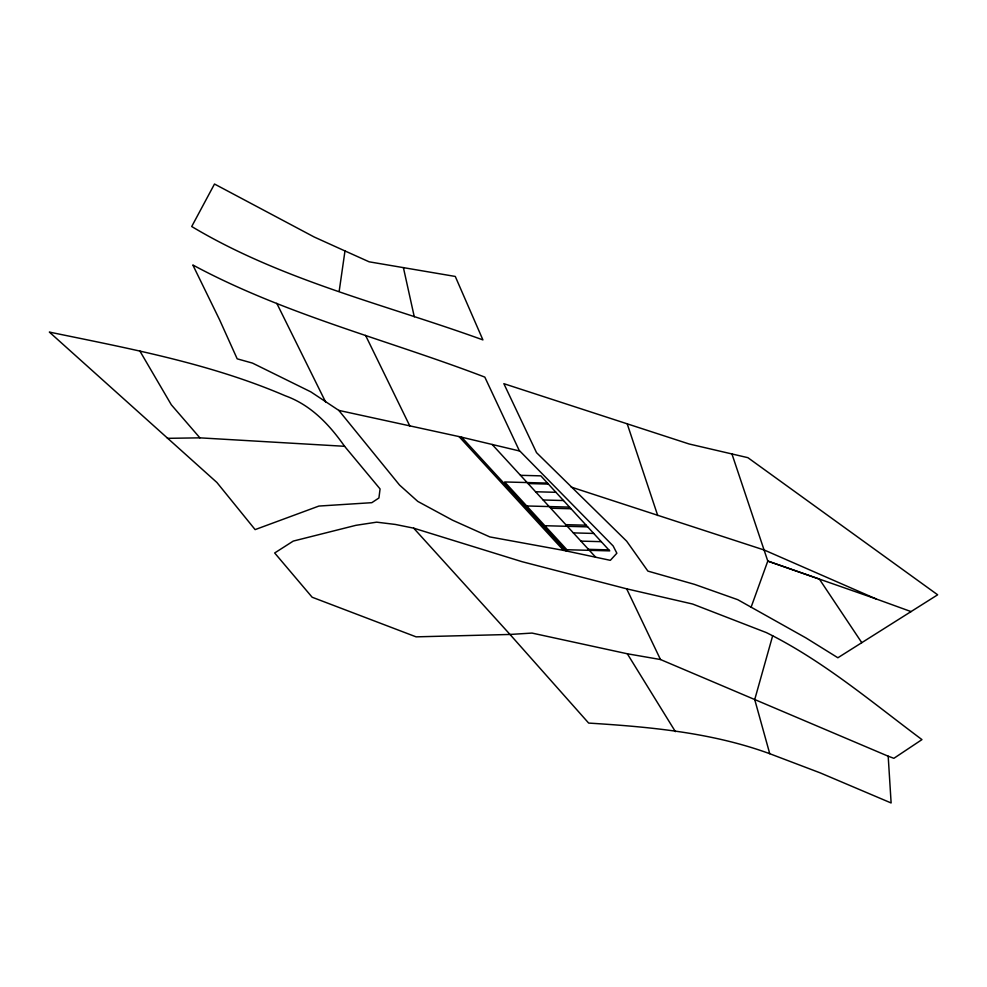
<?xml version="1.0" encoding="UTF-8"?>
<svg xmlns="http://www.w3.org/2000/svg" width="987" height="987" viewBox="0 0 987 987"><rect width="100%" height="100%" fill="white"/><g stroke="black" fill="none" stroke-linecap="round" stroke-linejoin="round"><path stroke-width="1.48" d="M339.183 291.251L344.981 250.945L314.187 237.003L214.5 184.026L191.712 226.516C281.801 280.444 385.029 304.44 482.902 339.898L455.278 276.446L369.138 261.814L344.981 250.945M772.673 635.727L754.722 699.573L769.749 753.71L820.259 772.895L891.125 802.974L888.189 756.202L660.476 659.526L627.325 653.776L532.005 633.074L510.008 634.456L416.082 636.849L312.151 597.234L274.67 552.979L293.262 541.086L355.863 525.331L376.664 522.16L395.405 524.455L413.689 528.168L522.012 561.677L626.659 588.832L692.578 604.019L766.368 632.605C823.072 660.673 871.558 701.979 921.957 739.608L893.877 758.312L888.189 756.202M751.045 607.375L767.787 561.072L731.947 453.958L689.136 443.99L503.851 383.672L536.533 452.651L626.683 541.197L647.891 571.103L694.589 584.39L737.758 599.689L805.997 637.947L837.877 657.761L937.65 594.803L747.887 457.672L731.947 453.958M167.395 438.339L199.892 437.846L344.574 446.297L380.069 488.935L378.922 497.991L371.815 502.679L318.9 506.06L255.127 529.612L216.893 482.47L49.35 332.076C129.149 348.559 209.997 363.413 285.243 395.775C310.893 404.978 329.3 424.509 344.574 446.297M520.482 475.315L540.839 475.857L609.719 550.869L566.896 549.734L504.678 481.964L547.489 483.099M528.033 483.544L548.39 484.086M535.583 491.76L555.94 492.303M543.134 499.99L563.491 500.532M526.725 505.973L569.536 507.108M550.697 508.219L571.054 508.761M565.798 524.665L586.155 525.207M544.849 525.713L587.66 526.861M573.348 532.894L593.705 533.436M580.899 541.123L601.256 541.666M588.462 549.34L608.806 549.882M769.749 753.71C711.874 732.514 649.73 726.901 588.647 723.076L510.008 634.456L413.689 528.168M338.825 410.407L459.041 436.587L519.865 451.059L613.149 545.959L616.863 553.213L610.336 560.332L563.54 550.388L489.811 536.916L452.453 520.149L417.797 501.421L399.538 485.049L338.825 410.407L310.782 391.839L252.499 363.105L237.188 358.836L219.694 320.022L192.835 264.985C284.972 314.619 387.546 339.849 484.814 377.108L519.47 450.973M571.214 487.084L764.357 550.067L875.987 598.875L911.087 611.607M875.987 598.875L767.787 561.072L819.37 579.098L861.787 642.673M492.155 444.471L595.692 557.223M461.669 437.216L566.082 550.931M459.041 436.587L563.54 550.388M199.892 437.846L171.319 404.781L139.809 350.903M675.392 731.638L627.325 653.776M276.804 303.354L325.611 401.993M365.572 335.395L409.778 425.89M660.476 659.526L626.659 588.832M627.362 424.274L657.712 515.522M403.399 267.588L414.281 316.778"/></g></svg>
